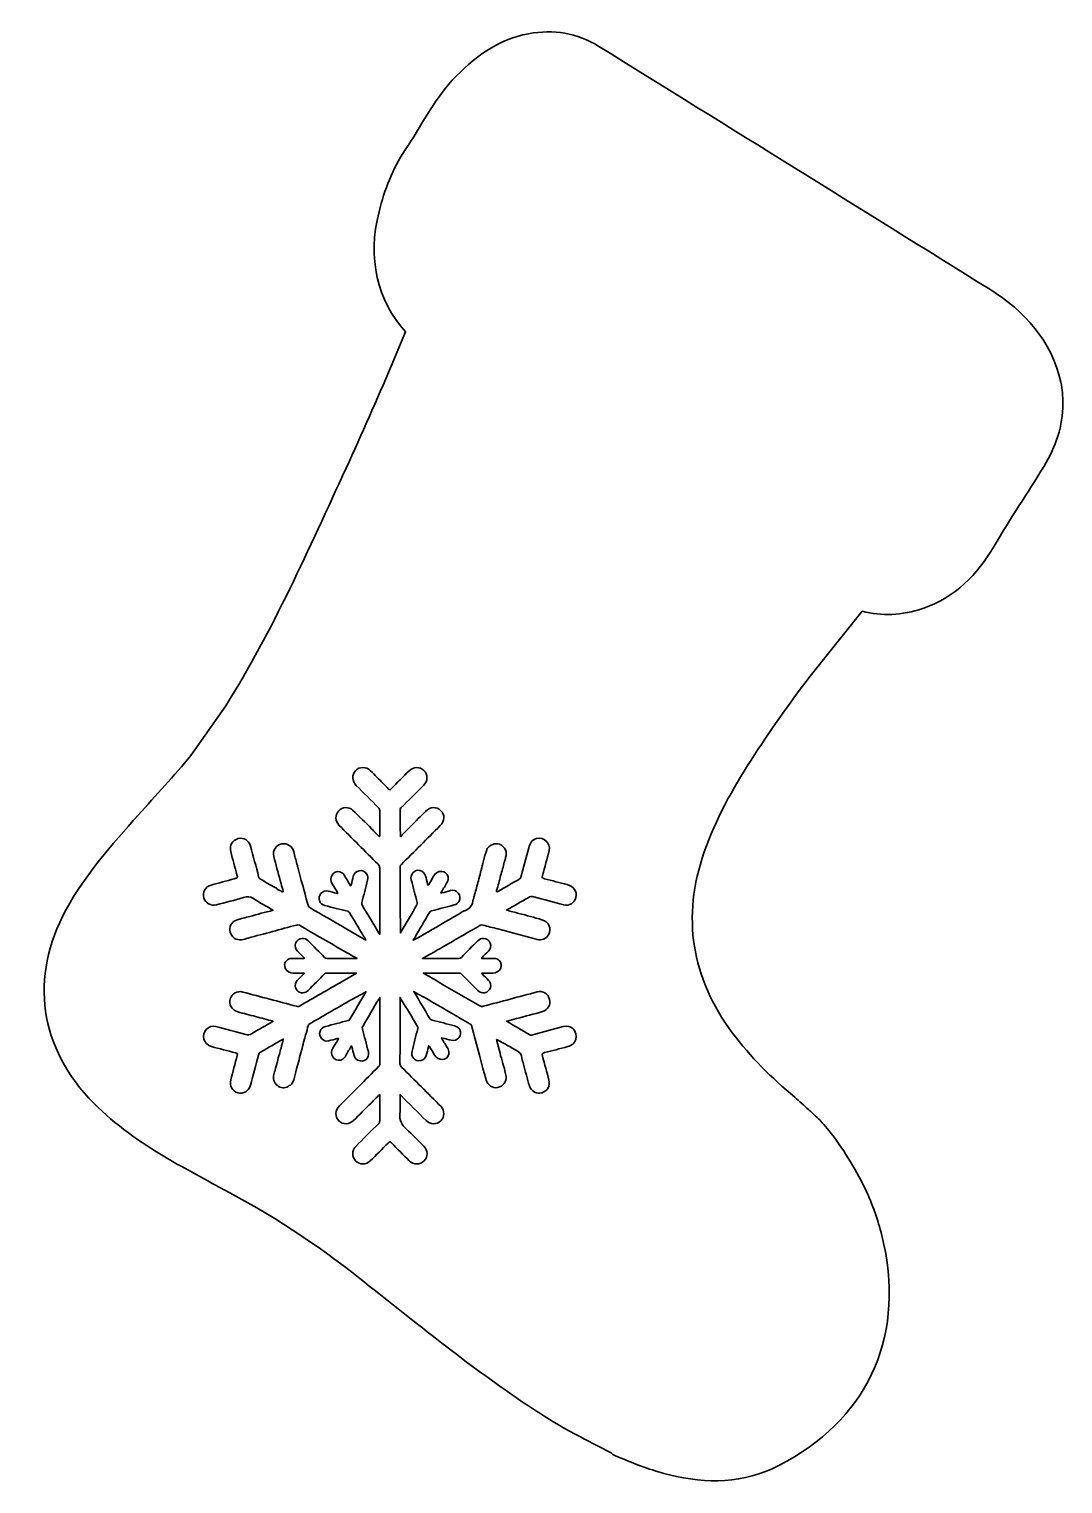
# Model space of a CAD drawing. Extents: x 33 to 2005, y -1071 to -21.
# Drawn here: x 833 to 1191, y -1065 to -561 of the extents above; entities that cross this region are included whole.
import ezdxf

# ---------------------------------------------------------------- set-up
doc = ezdxf.new("R2010")
doc.units = 0
doc.header["$MEASUREMENT"] = 0
doc.layers.add('Layer 1', color=7, linetype='Continuous', lineweight=0)

msp = doc.modelspace()

# ---------------------------------------------------------------- linework, layer by layer
at = {"layer": 'Layer 1', "color": 240, "lineweight": 35, "true_color": 0xed2024}
for points, knots in [([(1190.76, -683.17), (1187.38, -668.72), (1178.29, -658.61), (1166.11, -651), (1121.01, -622.89), (1075.86, -594.88), (1030.71, -566.88), (1023.24, -562.25), (1015, -560.9), (1006.38, -562.5), (995.55, -564.5), (987.27, -570.78), (979.98, -578.63), (973.31, -585.84), (969.08, -594.7), (963.65, -602.76), (959.24, -609.32), (956.51, -616.56), (954.6, -624.13), (950.52, -640.21), (953.95, -654.82), (963.8, -665.76), (963.8, -665.76), (958.86, -677.58), (958.86, -677.58), (953.75, -689.23), (948.65, -701.18), (943.19, -712.96), (930.29, -740.88), (917.91, -769.06), (901.56, -795.2), (901.56, -795.2), (889.48, -812.38), (889.48, -812.38), (883.65, -819.48), (877.38, -826.23), (871.23, -833.07), (862.03, -843.3), (852.89, -853.6), (846.24, -865.79), (833.42, -889.34), (836.92, -913.77), (855.83, -932.84), (863.28, -940.36), (871.94, -946.28), (880.95, -951.73), (881.22, -951.9), (881.43, -952.03), (881.68, -952.16), (881.68, -952.16), (881.68, -952.18), (881.68, -952.18), (881.68, -952.18), (881.71, -952.18), (881.71, -952.18), (883.61, -953.34), (885.1, -954.21), (886.31, -954.76), (886.31, -954.76), (896.09, -960.2), (896.09, -960.2), (897.43, -960.92), (898.55, -961.57), (899.69, -962.16), (916.83, -970.96), (932.78, -981.57), (947.9, -993.48), (965.74, -1007.55), (983.35, -1021.91), (1002.1, -1034.78), (1009.57, -1039.92), (1017.2, -1044.8), (1025.4, -1048.95), (1025.4, -1048.95), (1025.53, -1049.05), (1025.53, -1049.05), (1025.53, -1049.05), (1034.97, -1053.86), (1034.97, -1053.86), (1035.28, -1054.27), (1035.76, -1054.63), (1036.52, -1054.96), (1037.55, -1055.38), (1038.57, -1055.79), (1039.6, -1056.22), (1039.6, -1056.22), (1039.68, -1056.25), (1039.68, -1056.25), (1044.75, -1058.3), (1049.86, -1060.24), (1055.2, -1061.52), (1068.16, -1064.65), (1080.85, -1064.6), (1093.06, -1058.28), (1123.19, -1042.75), (1136.48, -1015), (1129.47, -981.78), (1128.28, -976.18), (1126.58, -970.79), (1124.35, -965.55), (1124.27, -965.32), (1124.2, -965.1), (1124.08, -964.87), (1124, -964.71), (1123.94, -964.56), (1123.85, -964.39), (1122.37, -961.02), (1120.65, -957.73), (1118.7, -954.51), (1114.37, -947.06), (1110.32, -942.03), (1107.47, -938.97), (1107.51, -938.96), (1107.54, -938.94), (1107.57, -938.93), (1107.14, -938.53), (1106.75, -938.17), (1106.35, -937.8), (1104.5, -935.93), (1103.39, -935.07), (1103.39, -935.07), (1101.76, -933.59), (1100.19, -932.15), (1098.57, -930.78), (1090.6, -924.05), (1083.18, -916.81), (1076.95, -908.42), (1062.7, -889.26), (1059.4, -868.44), (1067.21, -845.84), (1071.15, -834.49), (1076.97, -824.11), (1083.43, -814.03), (1089.69, -804.24), (1096.52, -794.82), (1103.43, -785.49), (1103.43, -785.49), (1121.95, -762.48), (1121.95, -762.48), (1128.65, -764.08), (1135.6, -764.05), (1142.94, -761.52), (1154.02, -757.72), (1161.85, -749.74), (1167.63, -739.94), (1173.17, -730.55), (1179.2, -721.48), (1184.9, -712.2), (1189, -705.58), (1191.43, -698.4), (1191.43, -690.52), (1191.37, -688.04), (1191.32, -685.6), (1190.76, -683.17)], [0, 0, 0, 0, 1, 1, 1, 2, 2, 2, 3, 3, 3, 4, 4, 4, 5, 5, 5, 6, 6, 6, 7, 7, 7, 8, 8, 8, 9, 9, 9, 10, 10, 10, 11, 11, 11, 12, 12, 12, 13, 13, 13, 14, 14, 14, 15, 15, 15, 16, 16, 16, 17, 17, 17, 18, 18, 18, 19, 19, 19, 20, 20, 20, 21, 21, 21, 22, 22, 22, 23, 23, 23, 24, 24, 24, 25, 25, 25, 26, 26, 26, 27, 27, 27, 28, 28, 28, 29, 29, 29, 30, 30, 30, 31, 31, 31, 32, 32, 32, 33, 33, 33, 34, 34, 34, 35, 35, 35, 36, 36, 36, 37, 37, 37, 38, 38, 38, 39, 39, 39, 40, 40, 40, 41, 41, 41, 42, 42, 42, 43, 43, 43, 44, 44, 44, 45, 45, 45, 46, 46, 46, 47, 47, 47, 48, 48, 48, 49, 49, 49, 50, 50, 50, 51, 51, 51, 51]), ([(1022.74, -910.76), (1022.33, -912.17), (1021.29, -912.88), (1019.93, -913.24), (1017.25, -913.92), (1014.59, -914.66), (1011.9, -915.32), (1011.19, -915.51), (1010.97, -915.72), (1011.2, -916.5), (1011.98, -919.27), (1012.71, -922.05), (1013.45, -924.86), (1013.96, -926.79), (1012.94, -928.65), (1011.05, -929.19), (1009.17, -929.75), (1007.3, -928.79), (1006.69, -926.86), (1005.95, -924.35), (1005.29, -921.79), (1004.64, -919.27), (1004.43, -918.58), (1004.2, -917.9), (1004.1, -917.21), (1003.98, -915.8), (1003.17, -915.03), (1001.98, -914.43), (1001.24, -914.1), (1000.54, -913.66), (999.85, -913.24), (999.2, -912.88), (998.58, -912.51), (997.95, -912.17), (997.07, -911.69), (996.18, -911.21), (995.32, -910.76), (995.37, -911.14), (995.47, -911.56), (995.5, -911.95), (995.7, -912.28), (995.85, -912.63), (995.82, -913.03), (996.11, -914.13), (996.59, -915.21), (996.69, -916.37), (997.47, -918.73), (998.13, -921.13), (998.61, -923.54), (998.96, -925.37), (997.55, -927.04), (995.65, -927.39), (993.88, -927.72), (992.18, -926.6), (991.7, -924.83), (991.49, -924.02), (991.29, -923.19), (991.07, -922.38), (991.04, -922.35), (991.04, -922.35), (991.04, -922.32), (990.89, -921.8), (990.74, -921.27), (990.59, -920.76), (990.3, -919.54), (989.97, -918.32), (989.67, -917.09), (989.44, -916.83), (989.45, -916.5), (989.37, -916.2), (988.48, -912.76), (987.55, -909.37), (986.64, -905.95), (986.56, -905.59), (986.3, -905.44), (986.02, -905.29), (981.82, -902.86), (977.6, -900.45), (973.42, -898.02), (972.35, -897.39), (971.29, -896.78), (970.22, -896.15), (970.22, -896.15), (970.13, -896.09), (970.13, -896.09), (970.13, -896.09), (968.43, -895.13), (968.43, -895.13), (968.43, -895.13), (968.4, -895.13), (968.4, -895.13), (968.4, -895.13), (966.58, -894.09), (966.58, -894.09), (966.7, -894.24), (966.78, -894.38), (966.88, -894.53), (968.66, -897.56), (970.46, -900.53), (972.22, -903.52), (972.4, -903.85), (972.65, -904), (972.96, -904.07), (975.57, -904.71), (978.2, -905.37), (980.79, -906.04), (981.57, -906.25), (982.16, -906.63), (982.53, -907.34), (983.04, -908.3), (982.97, -909.29), (982.26, -910.15), (981.57, -910.99), (980.64, -911.29), (979.6, -911.03), (978.58, -910.76), (977.6, -910.52), (976.58, -910.25), (976.5, -910.22), (976.4, -910.15), (976.25, -910.25), (976.25, -910.25), (976.46, -910.61), (976.46, -910.61), (977.12, -911.74), (977.8, -912.88), (978.5, -913.99), (978.83, -914.55), (978.91, -915.18), (978.76, -915.8), (978.23, -918.28), (974.98, -918.22), (973.87, -916.22), (973.29, -915.21), (972.66, -914.25), (972.07, -913.24), (972.02, -913.14), (971.98, -912.99), (971.8, -912.94), (971.77, -913.09), (971.72, -913.21), (971.72, -913.32), (971.44, -914.32), (971.24, -915.28), (970.96, -916.25), (970.7, -917.21), (970.03, -917.84), (969.08, -918.07), (968.13, -918.32), (967.29, -918.05), (966.6, -917.32), (965.95, -916.61), (965.8, -915.77), (966.03, -914.85), (966.7, -912.22), (967.36, -909.62), (968, -906.99), (968.07, -906.73), (968.07, -906.48), (967.92, -906.25), (966.03, -903.14), (964.18, -900), (962.3, -896.86), (962.15, -896.63), (962.03, -896.42), (961.89, -896.17), (961.89, -896.17), (961.89, -902.42), (961.89, -902.42), (961.89, -907.95), (961.89, -913.51), (961.85, -919.06), (961.85, -919.61), (962.03, -919.95), (962.42, -920.35), (966.99, -924.89), (971.54, -929.42), (976.1, -934), (977.36, -935.29), (977.32, -937.65), (976.05, -938.88), (974.51, -940.33), (972.4, -940.33), (970.88, -938.81), (968, -935.93), (965.14, -933.04), (962.23, -930.18), (962.18, -930.08), (962.08, -930.03), (961.89, -929.85), (961.89, -932.18), (962.07, -934.33), (961.82, -936.48), (961.59, -938.74), (962.42, -940.3), (964.07, -941.77), (966.18, -943.65), (968.13, -945.73), (970.13, -947.75), (971.54, -949.17), (971.59, -951.35), (970.25, -952.73), (968.81, -954.2), (966.55, -954.23), (965.08, -952.76), (963.01, -950.73), (960.96, -948.68), (958.96, -946.58), (958.48, -946.1), (958.2, -946.1), (957.74, -946.61), (955.7, -948.69), (953.64, -950.76), (951.54, -952.82), (950.14, -954.23), (947.9, -954.16), (946.5, -952.76), (945.14, -951.42), (945.14, -949.17), (946.55, -947.77), (949.16, -945.14), (951.79, -942.51), (954.45, -939.92), (954.75, -939.62), (954.83, -939.32), (954.83, -938.93), (954.83, -938.93), (954.83, -929.82), (954.83, -929.82), (953.75, -930.86), (952.8, -931.82), (951.84, -932.78), (949.8, -934.81), (947.8, -936.84), (945.77, -938.84), (944.25, -940.33), (942.1, -940.3), (940.67, -938.88), (939.26, -937.47), (939.36, -935.29), (940.88, -933.79), (945.39, -929.26), (949.9, -924.71), (954.45, -920.17), (954.65, -919.95), (954.83, -919.77), (954.83, -919.46), (954.83, -919.46), (954.83, -898.63), (954.83, -898.63), (954.83, -898.6), (954.83, -898.6), (954.83, -898.57), (954.83, -898.57), (954.83, -896.2), (954.83, -896.2), (954.75, -896.35), (954.68, -896.5), (954.6, -896.65), (952.71, -899.82), (950.86, -903.04), (948.98, -906.22), (948.8, -906.52), (948.76, -906.78), (948.86, -907.11), (949.54, -909.74), (950.23, -912.33), (950.91, -914.94), (951.09, -915.69), (951.04, -916.43), (950.61, -917.06), (949.99, -917.99), (949.09, -918.4), (948.02, -918.2), (946.95, -917.99), (946.25, -917.32), (945.95, -916.25), (945.72, -915.28), (945.46, -914.28), (945.18, -913.29), (945.14, -913.18), (945.18, -913.06), (945.03, -912.99), (945.03, -912.99), (944.83, -913.32), (944.83, -913.32), (944.17, -914.46), (943.47, -915.59), (942.85, -916.73), (942.5, -917.29), (941.99, -917.65), (941.36, -917.87), (938.93, -918.58), (937.41, -915.69), (938.63, -913.74), (939.26, -912.78), (939.84, -911.77), (940.4, -910.78), (940.47, -910.66), (940.58, -910.58), (940.55, -910.37), (940.4, -910.4), (940.29, -910.43), (940.14, -910.45), (939.18, -910.73), (938.19, -910.99), (937.23, -911.23), (936.25, -911.44), (935.41, -911.21), (934.73, -910.45), (934.04, -909.74), (933.86, -908.88), (934.19, -907.95), (934.48, -907.03), (935.15, -906.48), (936.07, -906.25), (938.7, -905.56), (941.29, -904.86), (943.92, -904.19), (944.2, -904.12), (944.37, -904), (944.53, -903.74), (946.35, -900.6), (948.17, -897.49), (950.02, -894.35), (950.02, -894.32), (950.05, -894.27), (950.09, -894.2), (950.09, -894.2), (949.69, -894.45), (949.69, -894.45), (949.69, -894.45), (949.66, -894.45), (949.66, -894.45), (949.66, -894.45), (945.18, -896.9), (945.18, -896.9), (940.52, -899.57), (935.86, -902.27), (931.2, -904.96), (930.53, -905.33), (930.04, -905.74), (929.89, -906.57), (929.64, -907.8), (929.26, -908.99), (928.93, -910.18), (928.93, -910.18), (928.48, -911.66), (928.48, -911.66), (928.34, -912.66), (928.01, -913.62), (927.74, -914.61), (927.13, -916.7), (926.68, -918.88), (925.97, -920.94), (925.67, -922.23), (925.34, -923.54), (925.05, -924.79), (924.9, -925.34), (924.63, -925.82), (924.24, -926.23), (924.06, -926.5), (923.86, -926.71), (923.49, -926.74), (922.5, -927.57), (921.05, -927.7), (919.84, -927.01), (918.62, -926.35), (917.81, -924.71), (918.11, -923.31), (918.24, -922.71), (918.29, -922.05), (918.62, -921.49), (918.87, -920.46), (919.01, -919.42), (919.46, -918.5), (919.64, -917.57), (919.76, -916.66), (920.12, -915.8), (920.29, -915.11), (920.5, -914.43), (920.68, -913.72), (920.92, -912.76), (921.16, -911.8), (921.46, -910.63), (920.02, -911.44), (918.73, -912.17), (917.43, -912.91), (916.17, -913.66), (914.92, -914.43), (913.63, -915.11), (913.18, -915.36), (913, -915.69), (912.88, -916.17), (911.96, -919.62), (911.06, -923.13), (910.11, -926.56), (909.54, -928.65), (907.66, -929.75), (905.68, -929.22), (903.74, -928.68), (902.72, -926.79), (903.3, -924.75), (904.01, -921.94), (904.73, -919.13), (905.51, -916.35), (905.71, -915.69), (905.51, -915.51), (904.9, -915.36), (902.16, -914.66), (899.38, -913.95), (896.64, -913.21), (893.76, -912.4), (892.84, -909.14), (894.9, -907.14), (895.79, -906.27), (896.9, -905.95), (898.12, -906.27), (901.59, -907.18), (905.05, -908.1), (908.52, -909.06), (909.25, -909.26), (909.81, -909.18), (910.47, -908.78), (912.88, -907.34), (915.36, -905.95), (917.94, -904.45), (915.81, -903.89), (913.84, -903.34), (911.84, -902.81), (909.81, -902.27), (907.71, -901.76), (905.68, -901.16), (903.5, -900.52), (902.45, -898.6), (903.08, -896.65), (903.68, -894.76), (905.53, -893.82), (907.45, -894.32), (913.63, -896), (919.84, -897.64), (926.06, -899.28), (926.42, -899.41), (926.68, -899.41), (927.05, -899.19), (931.97, -896.35), (936.91, -893.51), (941.84, -890.68), (941.84, -890.68), (944.8, -888.91), (944.8, -888.91), (944.8, -888.91), (946.76, -887.77), (946.76, -887.77), (946.76, -887.77), (944.68, -887.77), (944.68, -887.77), (941.95, -887.77), (939.21, -887.77), (936.45, -887.76), (936.15, -887.76), (935.97, -887.87), (935.77, -888.05), (933.86, -889.99), (931.94, -891.87), (930.04, -893.79), (929.34, -894.47), (928.53, -894.76), (927.61, -894.57), (926.63, -894.35), (925.97, -893.76), (925.71, -892.83), (925.41, -891.87), (925.61, -891.01), (926.3, -890.29), (927.01, -889.54), (927.74, -888.85), (928.45, -888.14), (928.53, -888.05), (928.63, -887.96), (928.72, -887.84), (928.57, -887.72), (928.42, -887.77), (928.3, -887.77), (927.13, -887.77), (926.01, -887.72), (924.83, -887.77), (922.57, -887.87), (920.83, -885.06), (922.68, -883.36), (923.16, -882.91), (923.72, -882.67), (924.39, -882.67), (924.39, -882.67), (928.72, -882.67), (928.72, -882.67), (928.75, -882.48), (928.63, -882.44), (928.57, -882.37), (928.57, -882.37), (926.39, -880.19), (926.39, -880.19), (925.58, -879.41), (925.38, -878.45), (925.72, -877.44), (926.12, -876.4), (926.93, -875.82), (928.04, -875.77), (928.82, -875.71), (929.46, -876.04), (930.04, -876.6), (931.92, -878.49), (933.82, -880.4), (935.74, -882.32), (935.97, -882.55), (936.22, -882.67), (936.58, -882.67), (936.58, -882.67), (946.98, -882.67), (946.98, -882.67), (946.98, -882.67), (944.73, -881.41), (944.73, -881.41), (944.73, -881.41), (944.58, -881.33), (944.58, -881.33), (944.53, -881.33), (944.5, -881.3), (944.47, -881.26), (944.17, -881.11), (943.87, -880.93), (943.57, -880.77), (943.57, -880.77), (943.33, -880.63), (943.33, -880.63), (937.86, -877.48), (932.42, -874.34), (927.01, -871.2), (926.65, -871.02), (926.42, -871.05), (926.09, -871.13), (920.5, -872.63), (914.88, -874.16), (909.26, -875.64), (908.52, -875.86), (907.78, -876.11), (907, -876.22), (905.15, -876.49), (903.5, -875.35), (903, -873.56), (902.55, -871.91), (903.53, -870.01), (905.26, -869.41), (906.77, -868.9), (908.29, -868.57), (909.81, -868.16), (912.47, -867.43), (915.13, -866.72), (917.94, -866.01), (915.58, -864.6), (913.28, -863.4), (911.1, -861.97), (909.92, -861.21), (908.92, -861.21), (907.69, -861.61), (904.59, -862.5), (901.41, -863.31), (898.31, -864.12), (896.31, -864.62), (894.49, -863.58), (893.94, -861.73), (893.4, -859.73), (894.42, -857.88), (896.45, -857.28), (899.15, -856.54), (901.83, -855.84), (904.49, -855.15), (905.68, -854.85), (905.68, -854.85), (905.38, -853.73), (904.7, -851.07), (903.97, -848.41), (903.26, -845.71), (902.7, -843.56), (903.74, -841.8), (905.86, -841.2), (907.66, -840.69), (909.54, -841.8), (910.07, -843.78), (911.06, -847.33), (912.02, -850.89), (912.92, -854.44), (913.03, -854.85), (913.21, -855.07), (913.58, -855.28), (915.25, -856.22), (916.92, -857.18), (918.58, -858.17), (918.92, -858.32), (919.28, -858.44), (919.49, -858.77), (919.94, -859.07), (920.47, -859.16), (920.87, -859.54), (920.98, -859.48), (921.13, -859.66), (921.25, -859.66), (921.31, -859.66), (921.38, -859.64), (921.43, -859.54), (921.21, -858.59), (920.8, -857.69), (920.72, -856.7), (920.6, -856.37), (920.47, -856.02), (920.39, -855.66), (919.64, -852.92), (918.87, -850.16), (918.17, -847.38), (917.66, -845.33), (918.87, -843.5), (920.92, -843.05), (922.75, -842.64), (924.6, -843.86), (925.08, -845.81), (925.43, -847.2), (925.79, -848.6), (926.19, -850.01), (926.27, -850.37), (926.35, -850.77), (926.48, -851.12), (926.82, -852.34), (927.13, -853.58), (927.46, -854.8), (927.53, -855.1), (927.56, -855.36), (927.59, -855.66), (928.63, -858.47), (929.15, -861.4), (930.01, -864.27), (930.15, -864.69), (930.34, -864.95), (930.72, -865.16), (934.78, -867.53), (938.85, -869.86), (942.88, -872.19), (942.88, -872.19), (943.47, -872.52), (943.47, -872.52), (943.47, -872.52), (950.05, -876.37), (950.05, -876.37), (949.69, -875.77), (949.34, -875.18), (949.01, -874.57), (949.01, -874.57), (948.98, -874.57), (948.98, -874.57), (947.46, -872.01), (945.9, -869.41), (944.35, -866.8), (944.2, -866.57), (944.02, -866.45), (943.76, -866.35), (941.11, -865.73), (938.52, -865.05), (935.89, -864.39), (934.93, -864.17), (934.27, -863.61), (933.97, -862.69), (933.64, -861.76), (933.82, -860.88), (934.48, -860.17), (935.18, -859.43), (936, -859.16), (937, -859.4), (937.99, -859.61), (938.93, -859.88), (939.92, -860.11), (940.04, -860.14), (940.17, -860.17), (940.32, -860.21), (940.33, -860.02), (940.22, -859.94), (940.17, -859.81), (939.59, -858.83), (939, -857.81), (938.4, -856.85), (937.14, -854.95), (938.63, -852.03), (941.06, -852.7), (941.69, -852.92), (942.2, -853.25), (942.55, -853.84), (943.21, -854.98), (943.9, -856.07), (944.55, -857.21), (944.55, -857.21), (944.76, -857.58), (944.76, -857.58), (944.91, -857.48), (944.91, -857.36), (944.95, -857.25), (945.18, -856.26), (945.46, -855.28), (945.69, -854.26), (945.95, -853.22), (946.65, -852.52), (947.72, -852.32), (948.8, -852.11), (949.69, -852.52), (950.32, -853.43), (950.76, -854.07), (950.83, -854.8), (950.65, -855.58), (949.99, -858.17), (949.34, -860.77), (948.65, -863.36), (948.58, -863.73), (948.58, -863.99), (948.8, -864.3), (950.28, -866.83), (951.82, -869.35), (953.34, -871.89), (953.82, -872.72), (954.32, -873.56), (954.83, -874.4), (954.83, -874.4), (954.83, -851.45), (954.83, -851.45), (954.86, -850.89), (954.68, -850.49), (954.27, -850.07), (949.76, -845.6), (945.24, -841.08), (940.73, -836.54), (939.39, -835.2), (939.33, -833.05), (940.62, -831.65), (941.87, -830.24), (944.05, -830.03), (945.47, -831.37), (947.76, -833.5), (949.9, -835.71), (952.09, -837.88), (952.94, -838.75), (953.82, -839.65), (954.71, -840.54), (954.93, -840.19), (954.83, -839.86), (954.83, -839.56), (954.83, -839.56), (954.83, -831.55), (954.83, -831.55), (954.83, -831.17), (954.78, -830.87), (954.47, -830.54), (951.87, -827.96), (949.31, -825.37), (946.7, -822.8), (945.18, -821.3), (945.09, -819.15), (946.47, -817.68), (947.87, -816.23), (950.09, -816.19), (951.64, -817.71), (953.13, -819.15), (954.6, -820.64), (956.05, -822.11), (956.65, -822.71), (957.27, -823.3), (957.82, -823.93), (958.2, -824.36), (958.42, -824.38), (958.86, -823.93), (960.89, -821.85), (962.99, -819.78), (965.04, -817.71), (966.51, -816.26), (968.73, -816.19), (970.17, -817.63), (971.62, -819.07), (971.54, -821.27), (970.02, -822.8), (967.41, -825.37), (964.78, -827.99), (962.18, -830.59), (962, -830.77), (961.89, -830.92), (961.89, -831.2), (961.89, -834.24), (961.89, -837.32), (962.07, -840.54), (963.29, -839.28), (964.48, -838.04), (965.7, -836.8), (967.36, -835.1), (969.06, -833.47), (970.73, -831.76), (972.36, -830.11), (974.46, -830.03), (976.02, -831.55), (977.45, -832.92), (977.36, -835.1), (975.77, -836.72), (971.29, -841.23), (966.78, -845.74), (962.23, -850.26), (962, -850.49), (961.89, -850.74), (961.89, -851.08), (961.89, -857.36), (961.89, -863.64), (962, -870.01), (962, -870.01), (962, -873.89), (962, -873.89), (962.08, -873.71), (962.22, -873.53), (962.3, -873.35), (964.12, -870.27), (965.92, -867.16), (967.74, -864.09), (967.89, -863.84), (967.89, -863.61), (967.84, -863.36), (967.14, -860.74), (966.45, -858.11), (965.77, -855.51), (965.52, -854.59), (965.67, -853.73), (966.33, -853.03), (966.99, -852.29), (967.84, -852.03), (968.78, -852.26), (969.77, -852.49), (970.4, -853.1), (970.66, -854.07), (970.96, -855.03), (971.21, -856.02), (971.44, -856.98), (971.47, -857.13), (971.54, -857.25), (971.57, -857.36), (971.74, -857.31), (971.77, -857.15), (971.84, -857.07), (972.43, -856.06), (973.03, -855.1), (973.59, -854.07), (974.68, -852.04), (977.95, -851.96), (978.5, -854.44), (978.64, -855.07), (978.56, -855.69), (978.23, -856.26), (977.57, -857.4), (976.91, -858.54), (976.23, -859.66), (976.23, -859.66), (976.05, -860.02), (976.05, -860.02), (976.17, -860.11), (976.28, -860.02), (976.38, -859.99), (977.36, -859.76), (978.38, -859.48), (979.36, -859.21), (980.43, -858.95), (981.34, -859.21), (982.02, -860.06), (982.74, -860.92), (982.83, -861.91), (982.35, -862.9), (981.98, -863.58), (981.39, -863.99), (980.61, -864.17), (978.02, -864.87), (975.42, -865.54), (972.79, -866.21), (972.46, -866.3), (972.25, -866.47), (972.07, -866.78), (970.36, -869.68), (968.7, -872.57), (966.99, -875.48), (966.81, -875.81), (966.6, -876.11), (966.43, -876.42), (966.43, -876.42), (968.22, -875.41), (968.22, -875.41), (968.22, -875.41), (971.09, -873.78), (971.09, -873.78), (971.09, -873.78), (971.44, -873.56), (971.44, -873.56), (971.47, -873.56), (971.47, -873.56), (971.47, -873.56), (975.47, -871.23), (979.49, -868.9), (983.45, -866.6), (983.72, -866.42), (984.02, -866.24), (984.31, -866.16), (986.16, -865.49), (987.04, -864.12), (987.22, -862.24), (987.26, -862.09), (987.34, -861.94), (987.4, -861.81), (987.49, -861.4), (987.6, -860.98), (987.7, -860.54), (988.15, -858.98), (988.56, -857.43), (989.01, -855.84), (989.52, -853.84), (990.07, -851.88), (990.56, -849.86), (990.96, -848.64), (991.07, -847.33), (991.6, -846.16), (991.59, -845.89), (991.67, -845.66), (991.82, -845.45), (992.06, -844.26), (992.89, -843.56), (993.97, -843.2), (995.29, -842.75), (996.54, -842.97), (997.52, -843.94), (998.3, -844.7), (998.66, -845.53), (998.66, -846.46), (998.66, -846.89), (998.58, -847.3), (998.44, -847.74), (998.43, -848.26), (998.18, -848.7), (998.03, -849.18), (998, -849.23), (998, -849.3), (997.98, -849.36), (997.58, -850.93), (997.22, -852.52), (996.69, -854.07), (996.3, -855.76), (995.92, -857.46), (995.34, -859.13), (995.34, -859.13), (995.32, -859.16), (995.32, -859.18), (995.22, -859.66), (995.37, -859.76), (995.8, -859.51), (998.33, -858.06), (1000.84, -856.59), (1003.39, -855.13), (1003.62, -855), (1003.68, -854.8), (1003.73, -854.55), (1003.73, -854.55), (1006.43, -844.42), (1006.43, -844.42), (1006.82, -842.9), (1007.5, -841.65), (1009.17, -841.2), (1011.68, -840.54), (1014.15, -842.79), (1013.52, -845.33), (1012.82, -848.22), (1012.05, -851.08), (1011.2, -853.96), (1010.97, -854.74), (1011.2, -854.92), (1011.9, -855.1), (1014.53, -855.76), (1017.15, -856.47), (1019.78, -857.15), (1022.14, -857.76), (1023.25, -859.4), (1022.77, -861.58), (1022.38, -863.43), (1020.38, -864.65), (1018.56, -864.17), (1015.09, -863.25), (1011.65, -862.32), (1008.25, -861.36), (1007.47, -861.16), (1006.87, -861.25), (1006.2, -861.66), (1003.8, -863.1), (1001.35, -864.47), (998.77, -865.97), (1000.28, -866.39), (1001.65, -866.75), (1003.02, -867.13), (1005.72, -867.83), (1008.39, -868.5), (1011.04, -869.28), (1013.53, -870.01), (1014.46, -872.34), (1013.27, -874.55), (1012.59, -875.82), (1010.87, -876.55), (1009.42, -876.15), (1004.84, -874.93), (1000.31, -873.71), (995.73, -872.49), (994, -872.04), (992.3, -871.59), (990.56, -871.13), (990.23, -871.02), (989.97, -871.05), (989.67, -871.23), (985.22, -873.79), (980.76, -876.37), (976.31, -878.93), (975.39, -879.51), (974.43, -880.04), (973.44, -880.62), (973.44, -880.62), (973.36, -880.63), (973.36, -880.63), (973.21, -880.77), (973.03, -880.85), (972.84, -880.93), (972.81, -880.93), (972.79, -880.93), (972.79, -880.96), (972.79, -880.96), (972.76, -880.96), (972.76, -880.96), (972.76, -880.96), (971.89, -881.44), (971.89, -881.44), (971.89, -881.44), (971.87, -881.44), (971.87, -881.44), (971.87, -881.44), (969.65, -882.67), (969.65, -882.67), (969.65, -882.67), (982.26, -882.67), (982.26, -882.67), (982.61, -882.67), (982.86, -882.55), (983.12, -882.32), (985.01, -880.4), (986.92, -878.49), (988.83, -876.6), (989.37, -876.04), (990.07, -875.71), (990.81, -875.77), (991.92, -875.82), (992.71, -876.4), (993.11, -877.44), (993.47, -878.45), (993.25, -879.41), (992.48, -880.19), (991.73, -880.91), (991.01, -881.63), (990.3, -882.37), (990.21, -882.44), (990.08, -882.48), (990.11, -882.67), (990.11, -882.67), (994.44, -882.67), (994.44, -882.67), (995.14, -882.67), (995.7, -882.91), (996.18, -883.36), (998.03, -885.06), (996.28, -887.87), (994, -887.77), (992.86, -887.72), (991.7, -887.77), (990.53, -887.77), (990.41, -887.77), (990.26, -887.72), (990.15, -887.84), (990.23, -887.96), (990.33, -888.05), (990.41, -888.14), (991.14, -888.85), (991.85, -889.54), (992.54, -890.29), (993.22, -891.01), (993.44, -891.87), (993.17, -892.83), (992.86, -893.76), (992.21, -894.35), (991.25, -894.57), (990.3, -894.76), (989.49, -894.47), (988.81, -893.79), (986.89, -891.87), (984.97, -889.99), (983.06, -888.05), (982.89, -887.87), (982.68, -887.76), (982.38, -887.76), (978.46, -887.77), (974.55, -887.77), (970.63, -887.77), (970.63, -887.77), (969.92, -887.77), (969.92, -887.77), (969.92, -887.77), (971.84, -888.88), (971.84, -888.88), (971.84, -888.88), (973.39, -889.81), (973.39, -889.81), (973.42, -889.81), (973.42, -889.81), (973.42, -889.81), (974.5, -890.43), (975.57, -891.06), (976.64, -891.69), (980.94, -894.17), (985.24, -896.65), (989.55, -899.13), (989.93, -899.38), (990.26, -899.41), (990.68, -899.28), (996.89, -897.61), (1003.14, -895.94), (1009.35, -894.29), (1011.27, -893.76), (1013.09, -894.9), (1013.67, -896.9), (1014.16, -898.6), (1013.12, -900.53), (1011.27, -901.08), (1008.28, -901.94), (1005.24, -902.68), (1002.25, -903.52), (1001.11, -903.82), (1000, -904.12), (998.81, -904.45), (1001.53, -906.04), (1004.2, -907.59), (1006.82, -909.14), (1007.3, -909.37), (1007.72, -909.14), (1008.16, -909.06), (1011.57, -908.12), (1014.97, -907.19), (1018.38, -906.3), (1021.19, -905.59), (1023.52, -907.97), (1022.74, -910.76)], [0, 0, 0, 0, 1, 1, 1, 2, 2, 2, 3, 3, 3, 4, 4, 4, 5, 5, 5, 6, 6, 6, 7, 7, 7, 8, 8, 8, 9, 9, 9, 10, 10, 10, 11, 11, 11, 12, 12, 12, 13, 13, 13, 14, 14, 14, 15, 15, 15, 16, 16, 16, 17, 17, 17, 18, 18, 18, 19, 19, 19, 20, 20, 20, 21, 21, 21, 22, 22, 22, 23, 23, 23, 24, 24, 24, 25, 25, 25, 26, 26, 26, 27, 27, 27, 28, 28, 28, 29, 29, 29, 30, 30, 30, 31, 31, 31, 32, 32, 32, 33, 33, 33, 34, 34, 34, 35, 35, 35, 36, 36, 36, 37, 37, 37, 38, 38, 38, 39, 39, 39, 40, 40, 40, 41, 41, 41, 42, 42, 42, 43, 43, 43, 44, 44, 44, 45, 45, 45, 46, 46, 46, 47, 47, 47, 48, 48, 48, 49, 49, 49, 50, 50, 50, 51, 51, 51, 52, 52, 52, 53, 53, 53, 54, 54, 54, 55, 55, 55, 56, 56, 56, 57, 57, 57, 58, 58, 58, 59, 59, 59, 60, 60, 60, 61, 61, 61, 62, 62, 62, 63, 63, 63, 64, 64, 64, 65, 65, 65, 66, 66, 66, 67, 67, 67, 68, 68, 68, 69, 69, 69, 70, 70, 70, 71, 71, 71, 72, 72, 72, 73, 73, 73, 74, 74, 74, 75, 75, 75, 76, 76, 76, 77, 77, 77, 78, 78, 78, 79, 79, 79, 80, 80, 80, 81, 81, 81, 82, 82, 82, 83, 83, 83, 84, 84, 84, 85, 85, 85, 86, 86, 86, 87, 87, 87, 88, 88, 88, 89, 89, 89, 90, 90, 90, 91, 91, 91, 92, 92, 92, 93, 93, 93, 94, 94, 94, 95, 95, 95, 96, 96, 96, 97, 97, 97, 98, 98, 98, 99, 99, 99, 100, 100, 100, 101, 101, 101, 102, 102, 102, 103, 103, 103, 104, 104, 104, 105, 105, 105, 106, 106, 106, 107, 107, 107, 108, 108, 108, 109, 109, 109, 110, 110, 110, 111, 111, 111, 112, 112, 112, 113, 113, 113, 114, 114, 114, 115, 115, 115, 116, 116, 116, 117, 117, 117, 118, 118, 118, 119, 119, 119, 120, 120, 120, 121, 121, 121, 122, 122, 122, 123, 123, 123, 124, 124, 124, 125, 125, 125, 126, 126, 126, 127, 127, 127, 128, 128, 128, 129, 129, 129, 130, 130, 130, 131, 131, 131, 132, 132, 132, 133, 133, 133, 134, 134, 134, 135, 135, 135, 136, 136, 136, 137, 137, 137, 138, 138, 138, 139, 139, 139, 140, 140, 140, 141, 141, 141, 142, 142, 142, 143, 143, 143, 144, 144, 144, 145, 145, 145, 146, 146, 146, 147, 147, 147, 148, 148, 148, 149, 149, 149, 150, 150, 150, 151, 151, 151, 152, 152, 152, 153, 153, 153, 154, 154, 154, 155, 155, 155, 156, 156, 156, 157, 157, 157, 158, 158, 158, 159, 159, 159, 160, 160, 160, 161, 161, 161, 162, 162, 162, 163, 163, 163, 164, 164, 164, 165, 165, 165, 166, 166, 166, 167, 167, 167, 168, 168, 168, 169, 169, 169, 170, 170, 170, 171, 171, 171, 172, 172, 172, 173, 173, 173, 174, 174, 174, 175, 175, 175, 176, 176, 176, 177, 177, 177, 178, 178, 178, 179, 179, 179, 180, 180, 180, 181, 181, 181, 182, 182, 182, 183, 183, 183, 184, 184, 184, 185, 185, 185, 186, 186, 186, 187, 187, 187, 188, 188, 188, 189, 189, 189, 190, 190, 190, 191, 191, 191, 192, 192, 192, 193, 193, 193, 194, 194, 194, 195, 195, 195, 196, 196, 196, 197, 197, 197, 198, 198, 198, 199, 199, 199, 200, 200, 200, 201, 201, 201, 202, 202, 202, 203, 203, 203, 204, 204, 204, 205, 205, 205, 206, 206, 206, 207, 207, 207, 208, 208, 208, 209, 209, 209, 210, 210, 210, 211, 211, 211, 212, 212, 212, 213, 213, 213, 214, 214, 214, 215, 215, 215, 216, 216, 216, 217, 217, 217, 218, 218, 218, 219, 219, 219, 220, 220, 220, 221, 221, 221, 222, 222, 222, 223, 223, 223, 224, 224, 224, 225, 225, 225, 226, 226, 226, 227, 227, 227, 228, 228, 228, 229, 229, 229, 230, 230, 230, 231, 231, 231, 232, 232, 232, 233, 233, 233, 234, 234, 234, 235, 235, 235, 236, 236, 236, 237, 237, 237, 238, 238, 238, 239, 239, 239, 240, 240, 240, 241, 241, 241, 242, 242, 242, 243, 243, 243, 244, 244, 244, 245, 245, 245, 246, 246, 246, 247, 247, 247, 248, 248, 248, 249, 249, 249, 250, 250, 250, 251, 251, 251, 252, 252, 252, 253, 253, 253, 254, 254, 254, 255, 255, 255, 256, 256, 256, 257, 257, 257, 258, 258, 258, 259, 259, 259, 260, 260, 260, 261, 261, 261, 262, 262, 262, 263, 263, 263, 264, 264, 264, 265, 265, 265, 266, 266, 266, 267, 267, 267, 268, 268, 268, 269, 269, 269, 270, 270, 270, 271, 271, 271, 272, 272, 272, 273, 273, 273, 274, 274, 274, 275, 275, 275, 276, 276, 276, 277, 277, 277, 278, 278, 278, 279, 279, 279, 280, 280, 280, 281, 281, 281, 282, 282, 282, 283, 283, 283, 284, 284, 284, 285, 285, 285, 286, 286, 286, 287, 287, 287, 288, 288, 288, 289, 289, 289, 290, 290, 290, 291, 291, 291, 292, 292, 292, 293, 293, 293, 294, 294, 294, 295, 295, 295, 296, 296, 296, 297, 297, 297, 298, 298, 298, 299, 299, 299, 300, 300, 300, 301, 301, 301, 302, 302, 302, 303, 303, 303, 304, 304, 304, 305, 305, 305, 306, 306, 306, 307, 307, 307, 308, 308, 308, 309, 309, 309, 310, 310, 310, 311, 311, 311, 312, 312, 312, 313, 313, 313, 314, 314, 314, 315, 315, 315, 316, 316, 316, 317, 317, 317, 318, 318, 318, 319, 319, 319, 320, 320, 320, 321, 321, 321, 322, 322, 322, 323, 323, 323, 324, 324, 324, 325, 325, 325, 326, 326, 326, 327, 327, 327, 328, 328, 328, 329, 329, 329, 330, 330, 330, 331, 331, 331, 332, 332, 332, 333, 333, 333, 334, 334, 334, 335, 335, 335, 336, 336, 336, 337, 337, 337, 338, 338, 338, 339, 339, 339, 340, 340, 340, 341, 341, 341, 342, 342, 342, 343, 343, 343, 344, 344, 344, 345, 345, 345, 346, 346, 346, 347, 347, 347, 348, 348, 348, 349, 349, 349, 350, 350, 350, 351, 351, 351, 352, 352, 352, 353, 353, 353, 354, 354, 354, 355, 355, 355, 356, 356, 356, 357, 357, 357, 358, 358, 358, 359, 359, 359, 360, 360, 360, 361, 361, 361, 362, 362, 362, 363, 363, 363, 364, 364, 364, 365, 365, 365, 366, 366, 366, 367, 367, 367, 368, 368, 368, 369, 369, 369, 370, 370, 370, 371, 371, 371, 372, 372, 372, 373, 373, 373, 374, 374, 374, 375, 375, 375, 376, 376, 376, 377, 377, 377, 378, 378, 378, 379, 379, 379, 380, 380, 380, 381, 381, 381, 382, 382, 382, 383, 383, 383, 384, 384, 384, 385, 385, 385, 385])]:
    msp.add_open_spline(points, degree=3, knots=knots, dxfattribs=at)

doc.saveas('drawing.dxf')
